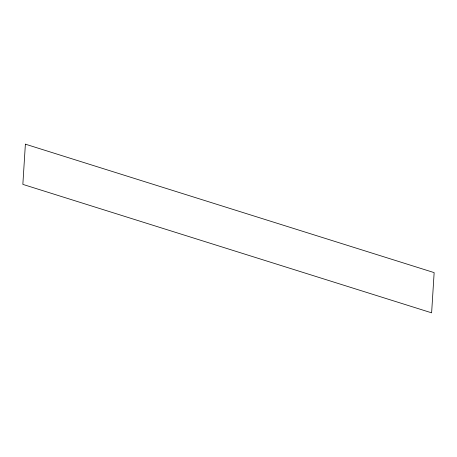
<?xml version="1.0" encoding="UTF-8"?>
<svg xmlns="http://www.w3.org/2000/svg" width="457" height="457" viewBox="0 0 457 457"><rect width="100%" height="100%" fill="white"/><g stroke="black" fill="none" stroke-linecap="round" stroke-linejoin="round"><path stroke-width="0.69" d="M25.381 144.166L22.85 184.382L431.619 312.834L434.15 272.618L25.381 144.166"/></g></svg>
